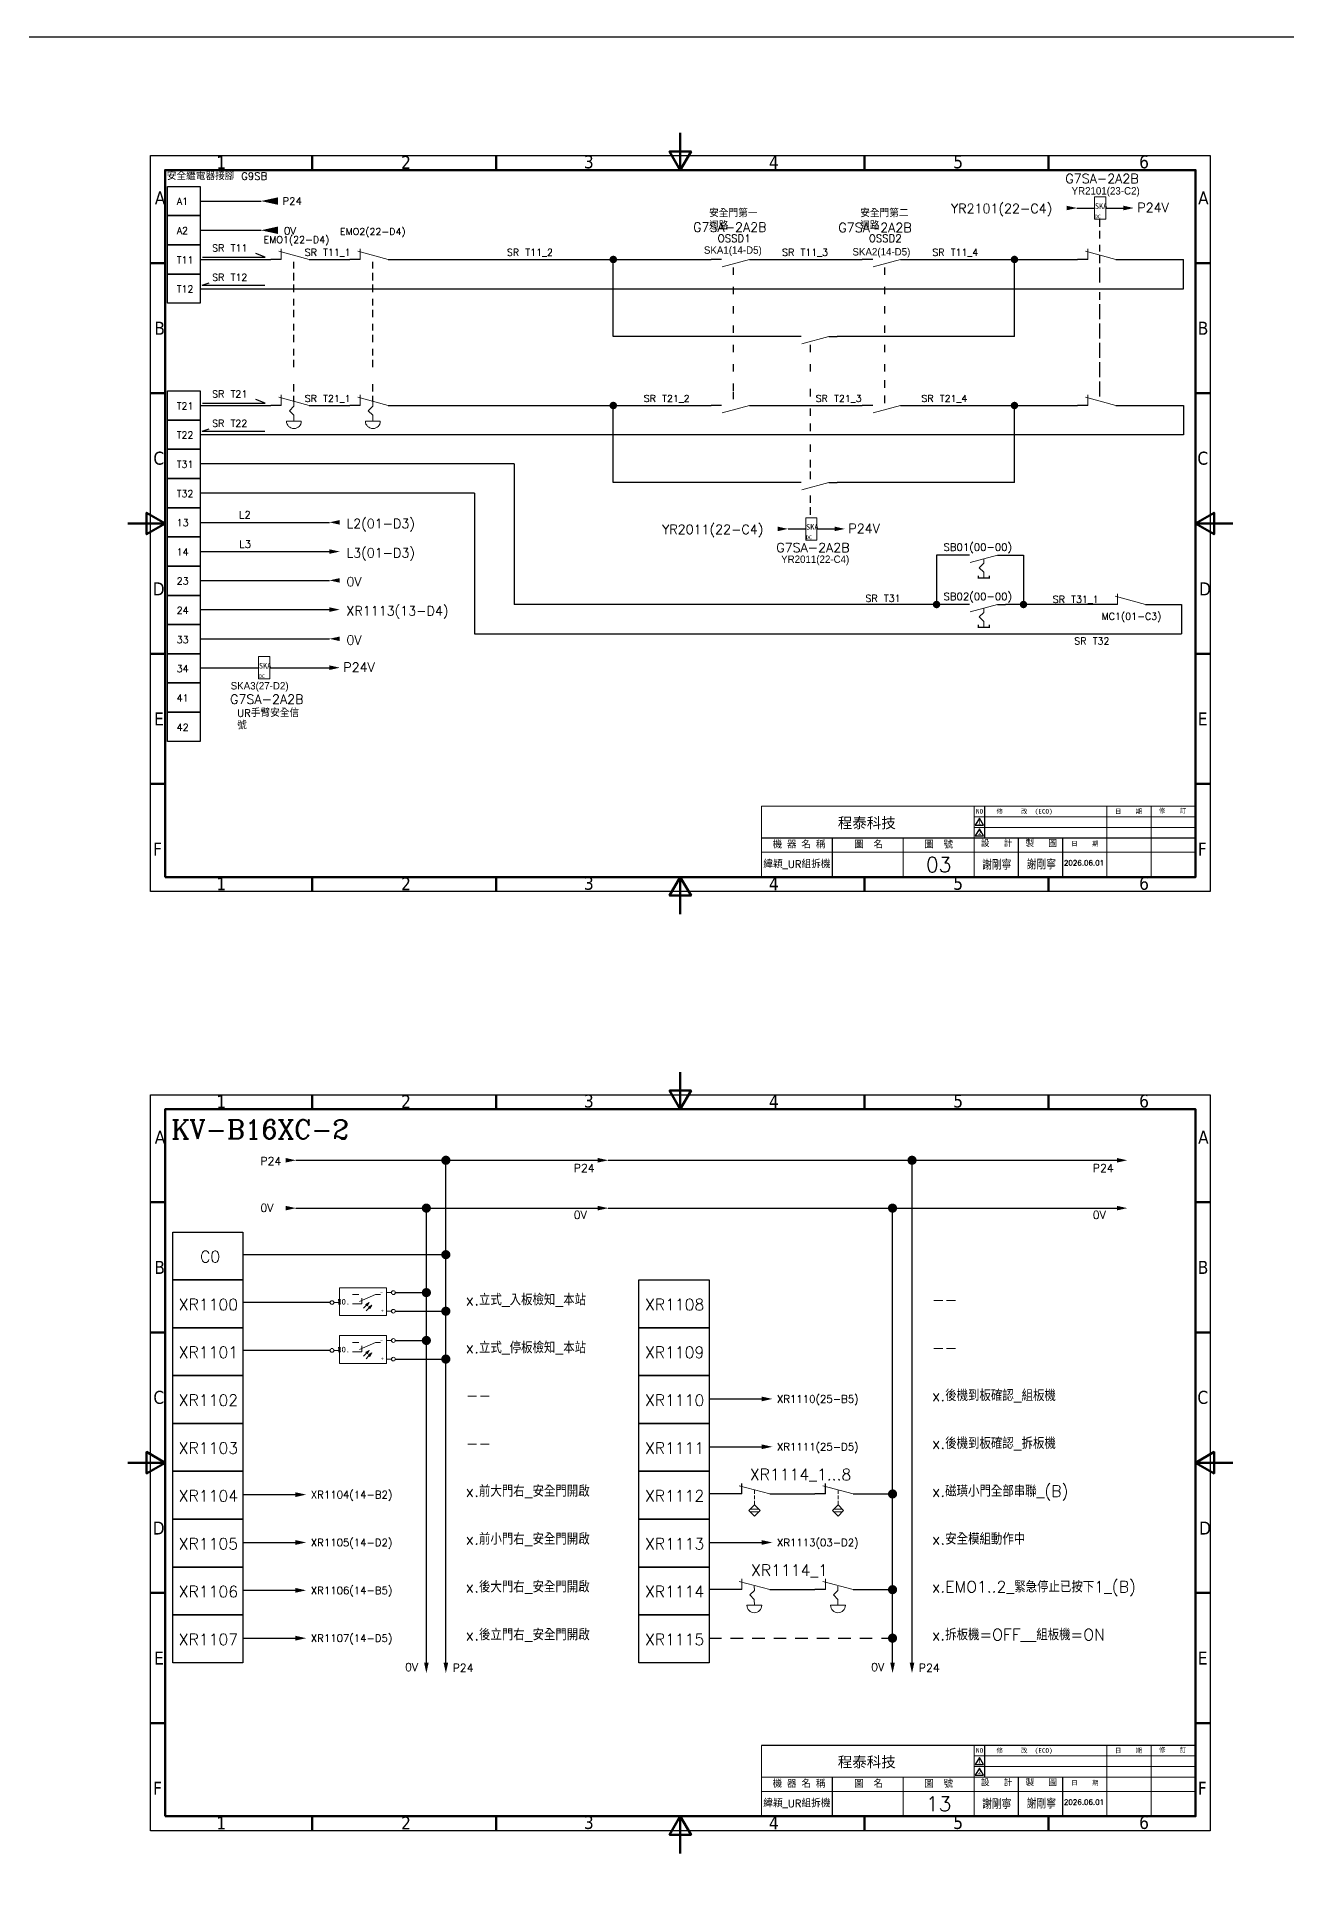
# Model space of a CAD drawing. Header units: millimetres. Extents: x -782 to 3702, y -797 to 1013.
# Drawn here: x 704.1 to 1039.9, y 285.3 to 781.2 of the extents above; entities that cross this region are included whole.
import ezdxf

# ---------------------------------------------------------------- set-up
doc = ezdxf.new("R2010")
doc.units = ezdxf.units.MM
for name, color, linetype in [('5', 7, 'Continuous'), ('MAIN', 7, 'Continuous'), ('TEXT', 7, 'Continuous')]:
    doc.layers.add(name, color=color, linetype=linetype)
doc.layers.add('圖框 (ISO)', color=7, linetype='Continuous', lineweight=70)
doc.styles.add('CHINESE', font='complex.shx', dxfattribs={"bigfont": 'chineset.shx'})
doc.styles.add('RUBONM', font='COMPLEX.shx', dxfattribs={"bigfont": 'chineset.shx'})
doc.styles.get("Standard").update_dxf_attribs({"font": 'txt.shx', "height": 2, "bigfont": 'chineset.shx'})
doc.styles.add('STYLE1', font='', dxfattribs={"height": 30})
doc.styles.add('符號名稱2.0', font='kaiu.ttf', dxfattribs={"height": 2})
doc.styles.add('符號字型1.0', font='kaiu.ttf', dxfattribs={"height": 1})
doc.styles.add('註記文字 (ISO)', font='tahoma.ttf')
doc.styles.get('STYLE1').set_extended_font_data('MingLiU')

# ---------------------------------------------------------------- blocks, each defined once
blk = doc.blocks.new('箭號')
at = {"layer": 'MAIN'}
blk.add_lwpolyline([(0, 0, 2, 0, 0), (0, -4.55, 0, 0, 0)], format="xyseb", dxfattribs=at)
blk = doc.blocks.new('A$C22F94081')
at = {"color": 0, "linetype": 'ByBlock', "lineweight": 13}
for p, q in [((15.17, 1.32), (2.5, 1.32)), ((2.5, 1.32), (2.5, -6.18)), ((15.17, -6.18), (15.17, 1.32)), ((16.5, 0), (15.17, 0)), ((1, -2.66), (2.5, -2.66)), ((7.71, -0.52), (6.02, -0.52)), ((8.52, -3.02), (6.02, -3.02)), ((12.21, -0.52), (7.89, -2.39)), ((8.52, -1.46), (8.52, -3.02)), ((9.51, -3.64), (8.94, -4.21)), ((9.79, -3.36), (9.51, -3.64)), ((10.5, -2.65), (9.58, -3.15)), ((10, -3.57), (9.58, -3.15)), ((10.21, -4.35), (9.65, -4.91)), ((10.5, -2.65), (9.79, -3.36)), ((9.79, -3.36), (9.93, -3.5)), ((9.93, -3.5), (10, -3.57)), ((10.5, -2.65), (10, -3.57)), ((10.5, -4.06), (10.21, -4.35)), ((11.2, -3.36), (10.28, -3.85)), ((10.71, -4.28), (10.28, -3.85)), ((11.2, -3.36), (10.5, -4.06)), ((10.5, -4.06), (10.64, -4.21)), ((10.64, -4.21), (10.71, -4.28)), ((11.2, -3.36), (10.71, -4.28)), ((12.21, -0.52), (13.52, -0.52)), ((2.5, -6.18), (15.17, -6.18)), ((16.5, -5), (15.17, -5))]:
    blk.add_line(p, q, dxfattribs=at)
for centre in [(17, 0), (0.5, -2.66), (17, -5)]:
    blk.add_circle(centre, 0.5, dxfattribs=at)
for points in [[(10.5, -2.65), (10, -3.57), (9.58, -3.15)], [(11.2, -3.36), (10.71, -4.28), (10.28, -3.85)]]:
    blk.add_solid(points, dxfattribs=at)
at = {"color": 0, "linetype": 'ByBlock', "lineweight": 13, "style": '符號字型1.0'}
for s, p in [('_', (13.44, 0.21)), ('+', (13.61, -5.4))]:
    blk.add_text(s, height=1, dxfattribs=at).set_placement(p)
at = {"ltscale": 2, "insert": (5.34, -1.71), "char_height": 1.5, "width": 2.0159, "attachment_point": 3}
blk.add_mtext('{\\fDFKai-SB|b0|i0|c136|p65;NO.}', dxfattribs=at)
blk = doc.blocks.new('A$C0CEA0B25')
for p, q in [((6.1, 203.9), (290.9, 203.9)), ((6.1, 6.1), (6.1, 203.9)), ((290.9, 203.9), (290.9, 6.1)), ((290.9, 6.1), (6.1, 6.1))]:
    blk.add_line(p, q)
at = {"const_width": 0.286}
for points in [[(170.31, 29.05), (287, 29.05)], [(170.31, 29.05), (170.31, 10)], [(227.47, 29.05), (227.47, 10)], [(227.47, 26.19), (287, 26.19)], [(230.32, 29.05), (230.32, 20.48)], [(263.19, 29.05), (263.19, 10)], [(275.09, 29.05), (275.09, 10)], [(170.31, 20.48), (287, 20.48)], [(189.36, 20.48), (189.36, 10)], [(208.41, 20.48), (208.41, 10)], [(227.47, 23.34), (287, 23.34)], [(239.37, 20.48), (239.37, 10)], [(251.28, 20.48), (251.28, 10)], [(170.31, 16.67), (287, 16.67)], [(170.31, 10), (287, 10)]]:
    blk.add_lwpolyline(points, dxfattribs=at)
at = {"layer": '5'}
for points in [[(229.98, 23.91), (228.9, 25.79), (227.81, 23.91)], [(229.98, 21.05), (228.9, 22.93), (227.81, 21.05)]]:
    blk.add_lwpolyline(points, close=True, dxfattribs=at)
at = {"layer": '圖框 (ISO)'}
for p, q in [((49.5, 200), (49.5, 203.9)), ((99, 200), (99, 203.9)), ((198, 200), (198, 203.9)), ((247.5, 200), (247.5, 203.9)), ((10, 175), (6.1, 175)), ((287, 175), (290.9, 175)), ((10, 140), (6.1, 140)), ((287, 140), (290.9, 140)), ((10, 70), (6.1, 70)), ((287, 70), (290.9, 70)), ((10, 35), (6.1, 35)), ((287, 35), (290.9, 35)), ((49.5, 10), (49.5, 6.1)), ((49.5, 6.1), (49.5, 10)), ((99, 10), (99, 6.1)), ((198, 10), (198, 6.1)), ((247.5, 10), (247.5, 6.1))]:
    blk.add_line(p, q, dxfattribs=at)
at = {"layer": '圖框 (ISO)', "flags": 128}
for points in [[(148.5, 210), (148.5, 200), (145.61, 205), (151.39, 205), (148.5, 200)], [(10, 10), (10, 200), (287, 200), (287, 10), (10, 10)], [(0, 105), (10, 105), (5, 107.89), (5, 102.11), (10, 105)], [(297, 105), (287, 105), (292, 107.89), (292, 102.11), (287, 105)], [(148.5, 0), (148.5, 10), (145.61, 5), (151.39, 5), (148.5, 10)]]:
    blk.add_lwpolyline(points, dxfattribs=at)
at = {"layer": '5'}
for s, height, style, p in [('NO', 1.238, 'STYLE1', (227.98, 27.05)), ('1', 1.14, 'STYLE1', (228.5, 24.17)), ('修     改  (ECO)', 1.2383, 'STYLE1', (233.51, 27.05)), ('日    期', 1.238, 'STYLE1', (265.33, 27.05)), ('修    訂', 1.238, 'STYLE1', (277.17, 27.21)), ('2', 1.14, 'STYLE1', (228.5, 21.31)), ('設   計', 1.705, 'RUBONM', (229.32, 18.12)), ('製   圖', 1.705, 'RUBONM', (241.32, 18.12)), ('機 器 名 稱', 1.905, 'RUBONM', (173.3, 17.71)), ('圖  名', 1.905, 'RUBONM', (195.24, 17.71)), ('圖  號', 1.905, 'RUBONM', (214.09, 17.71)), ('日    期', 1.238, 'STYLE1', (253.59, 18.36))]:
    blk.add_text(s, height=height, dxfattribs=dict(at, style=style)).set_placement(p)
at = {"layer": 'TEXT', "style": 'STYLE1'}
blk.add_text('程泰科技', height=2.858, dxfattribs=at).set_placement((190.84, 23.14))
at = {"layer": '圖框 (ISO)', "char_height": 3.5, "attachment_point": 7, "style": '註記文字 (ISO)'}
for s, insert in [('1', (23.78, 200.33)), ('2', (73.44, 200.33)), ('3', (122.6, 200.4)), ('4', (172.33, 200.33)), ('5', (221.88, 200.4)), ('6', (271.85, 200.4)), ('A', (7.21, 190.75)), ('A', (287.71, 190.75)), ('B', (7.11, 155.75)), ('B', (287.62, 155.75)), ('C', (6.83, 120.75)), ('C', (287.5, 120.75)), ('D', (6.67, 85.69)), ('D', (287.97, 85.69)), ('E', (7.04, 50.75)), ('E', (287.62, 50.75)), ('F', (6.77, 15.75)), ('F', (287.64, 15.75)), ('1', (23.78, 6.43)), ('2', (73.44, 6.43)), ('3', (122.6, 6.5)), ('4', (172.33, 6.43)), ('5', (221.88, 6.5)), ('6', (271.85, 6.5))]:
    blk.add_mtext(s, dxfattribs=dict(at, insert=insert))
blk = doc.blocks.new('圖框1')
blk.add_blockref('A$C0CEA0B25', (0, 0))
at = {"color": 7, "ltscale": 2, "insert": (179.84, 13.33), "char_height": 2, "attachment_point": 5}
blk.add_mtext_dynamic_manual_height_columns('緯穎_UR組拆機', width=19.0512, gutter_width=10, heights=[0], dxfattribs=at)
at = {"ltscale": 2, "attachment_point": 1}
for s, insert, char_height in [('謝剛寧', (229.64, 14.49), 2.5), ('謝剛寧', (241.61, 14.58), 2.5), ('2026.06.01', (251.63, 14.49), 1.4)]:
    blk.add_mtext(s, dxfattribs=dict(at, insert=insert, char_height=char_height))
blk = doc.blocks.new('A$C5466581D')
at = {"color": 0, "linetype": 'ByBlock'}
for p, q in [((2.81, 0), (0, 0)), ((10.31, 0), (12.5, 0))]:
    blk.add_line(p, q, dxfattribs=at)
at = {"color": 0, "linetype": 'ByBlock', "lineweight": 13}
for p, q in [((10.31, 0), (2.12, 2.21)), ((2.81, 0), (2.81, 2.89)), ((6.18, 0.96), (6.19, -0.19)), ((4.19, -4.19), (8.19, -4.19)), ((6.19, -0.19), (4.97, -1.39)), ((4.97, -1.39), (6.18, -2.6)), ((6.18, -2.6), (6.19, -4.19))]:
    blk.add_line(p, q, dxfattribs=at)
blk.add_arc((6.19, -4.19), 2, 180, 0, dxfattribs=at)
blk = doc.blocks.new('A$C77B46453')
at = {"color": 0, "linetype": 'ByBlock'}
for p, q in [((2.81, 0), (0, 0)), ((10.31, 0), (12.5, 0))]:
    blk.add_line(p, q, dxfattribs=at)
at = {"color": 0, "linetype": 'ByBlock', "lineweight": 13}
for p, q in [((10.31, 0), (2.12, 2.21)), ((2.81, 0), (2.81, 2.89))]:
    blk.add_line(p, q, dxfattribs=at)
blk = doc.blocks.new('A$C70A2507C')
at = {"color": 0, "linetype": 'ByBlock'}
for p, q in [((2.81, 0), (0, 0)), ((10.31, 0), (12.5, 0))]:
    blk.add_line(p, q, dxfattribs=at)
at = {"color": 0, "linetype": 'ByBlock', "lineweight": 13}
for p, q in [((10.31, 0), (2.97, -1.98)), ((6.65, -2.15), (5.43, -3.35)), ((5.43, -3.35), (6.64, -4.56)), ((6.64, -0.99), (6.65, -2.15)), ((6.64, -4.56), (6.65, -6.15))]:
    blk.add_line(p, q, dxfattribs=at)
at = {"color": 0, "linetype": 'ByBlock', "lineweight": 13, "const_width": 0.35}
blk.add_lwpolyline([(8.15, -5.45), (8.15, -6.15), (5.15, -6.15), (5.15, -5.45)], dxfattribs=at)
blk = doc.blocks.new('A$C6B164883')
at = {"color": 0, "linetype": 'ByBlock'}
for p, q in [((0, 0), (4.75, 0)), ((7.75, 0), (12.5, 0))]:
    blk.add_line(p, q, dxfattribs=at)
at = {"color": 0, "linetype": 'ByBlock', "lineweight": 13}
for p, q in [((7.75, 3), (4.75, 3)), ((4.75, 3), (4.75, -3)), ((7.75, -3), (7.75, 3)), ((4.75, -3), (7.75, -3))]:
    blk.add_line(p, q, dxfattribs=at)
at = {"color": 0, "linetype": 'ByBlock', "lineweight": -2, "insert": (4.84, 1.28), "char_height": 1.5, "attachment_point": 1, "style": '符號名稱2.0'}
blk.add_mtext('SKA', dxfattribs=at)
at = {"color": 0, "linetype": 'ByBlock', "lineweight": -2, "insert": (4.85, -1.77), "char_height": 1, "width": 7.0222, "attachment_point": 1, "style": '符號名稱2.0'}
blk.add_mtext('DC', dxfattribs=at)
blk = doc.blocks.new('A$C2EAA752C')
at = {"color": 0, "linetype": 'ByBlock'}
for p, q in [((2.81, 0), (0, 0)), ((10.31, 0), (12.5, 0))]:
    blk.add_line(p, q, dxfattribs=at)
at = {"color": 0, "linetype": 'ByBlock', "lineweight": 13}
blk.add_line((10.31, 0), (2.97, -1.98), dxfattribs=at)
blk = doc.blocks.new('連接點')
at = {"const_width": 1}
blk.add_lwpolyline([(0, 0.5, -1), (0, -0.5, -1)], format="xyb", close=True, dxfattribs=at)
blk = doc.blocks.new('A$C1D6B3A06')
at = {"color": 0, "linetype": 'ByBlock'}
for p, q in [((2.81, 0), (0, 0)), ((10.31, 0), (12.5, 0))]:
    blk.add_line(p, q, dxfattribs=at)
at = {"color": 0, "linetype": 'ByBlock', "lineweight": 13}
for p, q in [((10.31, 0), (2.12, 2.21)), ((6.22, 0.06), (6.22, 1.11)), ((6.22, -2.94), (4.72, -4.44)), ((4.72, -4.44), (6.22, -5.94)), ((5.09, -4.07), (7.34, -4.07)), ((5.09, -4.82), (7.34, -4.82)), ((6.22, -1.44), (6.22, -0.39)), ((6.22, -2.94), (6.22, -1.89)), ((7.72, -4.44), (6.22, -2.94)), ((6.22, -5.94), (7.72, -4.44))]:
    blk.add_line(p, q, dxfattribs=at)
at = {"ltscale": 2}
blk.add_line((2.81, 0), (2.81, 2.85), dxfattribs=at)

msp = doc.modelspace()

# ---------------------------------------------------------------- linework, layer by layer
for p, q in [((747.91, 737.11), (764.31, 737.11)), ((996.14, 735.24), (996.14, 735.24)), ((747.91, 729.26), (764.31, 729.26)), ((989.83, 730.21), (989.83, 732.24)), ((989.83, 727.04), (989.83, 729.07)), ((989.83, 723.58), (989.83, 725.39)), ((747.91, 721.41), (766.95, 721.41)), ((773.13, 718.97), (773.13, 720.77)), ((779.45, 721.41), (788.18, 721.41)), ((794.36, 718.97), (794.36, 720.77)), ((800.68, 721.41), (872.31, 721.41)), ((872.31, 721.41), (885.33, 721.41)), ((891.37, 717.24), (891.37, 719.27)), ((931.98, 717.24), (931.98, 719.27)), ((989.83, 720.41), (989.83, 722.44)), ((989.83, 717.24), (989.83, 719.27)), ((996.3, 721.41), (1004.51, 721.41)), ((1004.51, 721.41), (1012.32, 721.41)), ((1012.32, 713.56), (1012.32, 721.41)), ((773.13, 715.8), (773.13, 717.82)), ((773.13, 712.63), (773.13, 714.65)), ((794.36, 715.8), (794.36, 717.82)), ((794.36, 712.63), (794.36, 714.65)), ((989.83, 715.22), (989.83, 717.24)), ((747.91, 713.56), (1012.32, 713.56)), ((773.13, 709.07), (773.13, 710.87)), ((794.36, 709.07), (794.36, 710.87)), ((891.37, 712.05), (891.37, 714.08)), ((931.98, 712.05), (931.98, 714.08)), ((989.83, 710.56), (989.83, 712.58)), ((989.83, 707.39), (989.83, 709.41)), ((773.13, 705.9), (773.13, 707.92)), ((794.36, 705.9), (794.36, 707.92)), ((891.37, 706.85), (891.37, 708.88)), ((931.98, 706.85), (931.98, 708.88)), ((989.83, 705.36), (989.83, 707.39)), ((989.83, 702.19), (989.83, 704.22)), ((773.13, 702.33), (773.13, 704.14)), ((773.13, 699.17), (773.13, 701.19)), ((794.36, 702.33), (794.36, 704.14)), ((794.36, 699.17), (794.36, 701.19)), ((891.37, 701.66), (891.37, 703.69)), ((931.98, 701.66), (931.98, 703.69)), ((989.83, 700.17), (989.83, 702.19)), ((773.13, 695.6), (773.13, 697.41)), ((773.13, 692.43), (773.13, 694.46)), ((794.36, 695.6), (794.36, 697.41)), ((794.36, 692.43), (794.36, 694.46)), ((891.37, 696.46), (891.37, 698.49)), ((912, 696.46), (912, 698.49)), ((931.98, 696.46), (931.98, 698.49)), ((989.83, 697), (989.83, 699.02)), ((989.83, 694.97), (989.83, 697)), ((891.37, 691.27), (891.37, 693.3)), ((912, 691.27), (912, 693.3)), ((931.98, 691.27), (931.98, 693.3)), ((989.83, 691.8), (989.83, 693.83)), ((989.83, 689.78), (989.83, 691.8)), ((773.13, 685.91), (773.13, 687.94)), ((773.13, 683.28), (773.13, 684.77)), ((794.36, 685.91), (794.36, 687.94)), ((794.36, 683.28), (794.36, 684.77)), ((891.37, 686.07), (891.37, 688.1)), ((891.37, 683.84), (891.37, 685.87)), ((912, 684.57), (912, 686.6)), ((931.98, 686.93), (931.98, 688.96)), ((931.98, 682.83), (931.98, 684.86)), ((989.83, 686.61), (989.83, 688.63)), ((989.83, 684.58), (989.83, 686.61)), ((747.91, 682.16), (766.95, 682.16)), ((779.45, 682.16), (788.18, 682.16)), ((800.68, 682.16), (872.31, 682.16)), ((872.31, 682.16), (885.33, 682.16)), ((912, 679.38), (912, 681.4)), ((996.3, 682.16), (1004.51, 682.16)), ((1004.51, 682.16), (1012.32, 682.16)), ((1012.32, 682.16), (1012.32, 674.31)), ((912, 675.27), (912, 677.3)), ((912, 669.68), (912, 671.71)), ((912, 665.54), (912, 667.57)), ((912, 662.39), (912, 664.42)), ((912, 655.97), (912, 657.99)), ((912, 652.82), (912, 654.85)), ((747.91, 650.76), (782.69, 650.76)), ((917.86, 649), (917.86, 649)), ((747.91, 642.91), (782.69, 642.91)), ((747.91, 635.16), (782.69, 635.16)), ((747.91, 627.31), (782.69, 627.31)), ((951.96, 628.68), (832.39, 628.68)), ((991.77, 628.68), (964.46, 628.68)), ((1004.27, 628.68), (1011.73, 628.68)), ((1011.73, 628.68), (1011.73, 620.83)), ((923.79, 620.83), (1011.73, 620.83)), ((747.91, 619.46), (782.69, 619.46)), ((747.91, 611.7), (758.89, 611.7)), ((771.39, 611.7), (782.69, 611.7)), ((773.71, 479.31), (854.85, 479.31)), ((814, 344.27), (814, 479.31)), ((857.64, 479.31), (994.39, 479.31)), ((939.32, 344.27), (939.32, 479.31)), ((773.71, 466.45), (854.85, 466.45)), ((808.76, 344.27), (808.76, 466.45)), ((857.64, 466.45), (994.39, 466.45)), ((934.09, 344.27), (934.09, 466.45))]:
    msp.add_line(p, q)
at = {"ltscale": 2}
for p, q in [((748.57, 722.02), (765.44, 722.02)), ((765.44, 722.02), (762.9, 723.05)), ((748.48, 714.51), (750.34, 715.15)), ((748.48, 714.51), (750.34, 715.15)), ((748.48, 714.51), (765.35, 714.51)), ((748.48, 714.51), (765.35, 714.51)), ((748.57, 682.77), (765.44, 682.77)), ((765.44, 682.77), (762.9, 683.81)), ((748.48, 675.26), (750.34, 675.9)), ((748.48, 675.26), (750.34, 675.9)), ((748.48, 675.26), (765.35, 675.26)), ((748.48, 675.26), (765.35, 675.26)), ((814, 453.94), (759.44, 453.94)), ((800.39, 443.74), (808.76, 443.74)), ((782.89, 441.08), (759.44, 441.08)), ((800.39, 438.74), (814, 438.74)), ((782.89, 428.22), (759.44, 428.22)), ((800.39, 430.88), (808.76, 430.88)), ((800.39, 425.88), (814, 425.88)), ((884.77, 415.17), (898.87, 415.17)), ((884.77, 402.31), (898.87, 402.31)), ((759.44, 389.45), (773.54, 389.45)), ((890.74, 389.63), (884.77, 389.63)), ((925.72, 389.63), (934.09, 389.63)), ((759.44, 376.59), (773.54, 376.59)), ((884.77, 376.59), (898.87, 376.59)), ((759.44, 363.73), (773.54, 363.73)), ((890.74, 363.91), (884.77, 363.91)), ((925.72, 363.91), (934.09, 363.91)), ((759.44, 350.87), (773.54, 350.87)), ((884.77, 350.87), (888.13, 350.87)), ((890.55, 350.87), (893.92, 350.87)), ((896.34, 350.87), (899.71, 350.87)), ((902.13, 350.87), (905.5, 350.87)), ((907.92, 350.87), (911.29, 350.87)), ((913.71, 350.87), (917.08, 350.87)), ((919.5, 350.87), (922.86, 350.87)), ((925.28, 350.87), (928.65, 350.87)), ((931.07, 350.87), (934.09, 350.87))]:
    msp.add_line(p, q, dxfattribs=at)
at = {"color": 7, "ltscale": 2}
for p, q in [((859.01, 700.71), (859.01, 721.41)), ((897.83, 721.41), (925.94, 721.41)), ((938.44, 721.41), (983.8, 721.41)), ((966.86, 700.71), (966.86, 721.41)), ((906.69, 700.71), (859.01, 700.71)), ((966.86, 700.71), (919.19, 700.71)), ((859.01, 661.46), (859.01, 682.16)), ((897.83, 682.16), (925.94, 682.16)), ((938.44, 682.16), (983.8, 682.16)), ((966.86, 661.46), (966.86, 682.16)), ((1012.32, 674.31), (747.91, 674.31)), ((832.39, 666.46), (747.91, 666.46)), ((832.39, 666.46), (832.39, 628.68)), ((906.69, 661.46), (859.01, 661.46)), ((966.86, 661.46), (919.19, 661.46)), ((821.72, 658.61), (747.91, 658.61)), ((821.72, 658.61), (821.72, 620.83)), ((951.96, 641.92), (945.91, 641.92)), ((945.91, 641.92), (945.91, 628.68)), ((964.46, 641.92), (969.29, 641.92)), ((969.29, 641.92), (969.29, 628.68)), ((821.72, 620.83), (923.79, 620.83)), ((903.24, 389.63), (913.22, 389.63)), ((903.24, 363.91), (913.22, 363.91))]:
    msp.add_line(p, q, dxfattribs=at)
at = {"ltscale": 2}
msp.add_lwpolyline([(32.39, 781.23), (3435.22, 781.23), (3435.22, 9.94), (32.39, 9.94)], close=True, dxfattribs=at)
for points in [[(739.2, 741.04), (747.91, 741.04), (747.91, 733.19), (739.2, 733.19)], [(739.2, 733.19), (747.91, 733.19), (747.91, 725.34), (739.2, 725.34)], [(739.2, 725.34), (747.91, 725.34), (747.91, 717.49), (739.2, 717.49)], [(739.2, 717.49), (747.91, 717.49), (747.91, 709.64), (739.2, 709.64)], [(739.2, 686.09), (747.91, 686.09), (747.91, 678.24), (739.2, 678.24)], [(739.2, 678.24), (747.91, 678.24), (747.91, 670.39), (739.2, 670.39)], [(739.2, 670.39), (747.91, 670.39), (747.91, 662.54), (739.2, 662.54)], [(739.2, 662.54), (747.91, 662.54), (747.91, 654.69), (739.2, 654.69)], [(739.2, 654.69), (747.91, 654.69), (747.91, 646.84), (739.2, 646.84)], [(739.2, 646.84), (747.91, 646.84), (747.91, 638.99), (739.2, 638.99)], [(739.2, 638.99), (747.91, 638.99), (747.91, 631.14), (739.2, 631.14)], [(739.2, 631.14), (747.91, 631.14), (747.91, 623.29), (739.2, 623.29)], [(739.2, 623.29), (747.91, 623.29), (747.91, 615.44), (739.2, 615.44)], [(739.2, 615.44), (747.91, 615.44), (747.91, 607.59), (739.2, 607.59)], [(739.2, 607.59), (747.91, 607.59), (747.91, 599.74), (739.2, 599.74)], [(739.2, 599.74), (747.91, 599.74), (747.91, 591.89), (739.2, 591.89)], [(740.59, 460.02), (759.44, 460.02), (759.44, 447.16), (740.59, 447.16)], [(740.59, 447.16), (759.44, 447.16), (759.44, 434.3), (740.59, 434.3)], [(865.92, 447.16), (884.77, 447.16), (884.77, 434.3), (865.92, 434.3)], [(740.59, 434.3), (759.44, 434.3), (759.44, 421.44), (740.59, 421.44)], [(865.92, 434.3), (884.77, 434.3), (884.77, 421.44), (865.92, 421.44)], [(740.59, 421.44), (759.44, 421.44), (759.44, 408.58), (740.59, 408.58)], [(865.92, 421.44), (884.77, 421.44), (884.77, 408.58), (865.92, 408.58)], [(740.59, 408.58), (759.44, 408.58), (759.44, 395.72), (740.59, 395.72)], [(865.92, 408.58), (884.77, 408.58), (884.77, 395.72), (865.92, 395.72)], [(740.59, 395.72), (759.44, 395.72), (759.44, 382.86), (740.59, 382.86)], [(865.92, 395.72), (884.77, 395.72), (884.77, 382.86), (865.92, 382.86)], [(740.59, 382.86), (759.44, 382.86), (759.44, 370), (740.59, 370)], [(865.92, 382.86), (884.77, 382.86), (884.77, 370), (865.92, 370)], [(740.59, 370), (759.44, 370), (759.44, 357.14), (740.59, 357.14)], [(865.92, 370), (884.77, 370), (884.77, 357.14), (865.92, 357.14)], [(740.59, 357.14), (759.44, 357.14), (759.44, 344.27), (740.59, 344.27)], [(865.92, 357.14), (884.77, 357.14), (884.77, 344.27), (865.92, 344.27)]]:
    msp.add_lwpolyline(points, close=True)
for points, const_width in [([(945.91, 629.18, -1), (945.91, 628.18, -1)], 1), ([(969.29, 629.18, -1), (969.29, 628.18, -1)], 1), ([(813.38, 479.31, 1), (814.61, 479.31, 1)], 1.23), ([(938.71, 479.31, 1), (939.94, 479.31, 1)], 1.23), ([(808.14, 466.45, 1), (809.37, 466.45, 1)], 1.23), ([(808.14, 466.45, 1), (809.37, 466.45, 1)], 1.23), ([(933.47, 466.45, 1), (934.7, 466.45, 1)], 1.23), ([(813.38, 453.94, 1), (814.61, 453.94, 1)], 1.23), ([(808.14, 443.74, 1), (809.37, 443.74, 1)], 1.23), ([(813.38, 438.74, 1), (814.61, 438.74, 1)], 1.23), ([(808.14, 430.88, 1), (809.37, 430.88, 1)], 1.23), ([(813.38, 425.88, 1), (814.61, 425.88, 1)], 1.23), ([(933.47, 389.63, 1), (934.7, 389.63, 1)], 1.23), ([(933.47, 363.91, 1), (934.7, 363.91, 1)], 1.23), ([(933.47, 350.87, 1), (934.7, 350.87, 1)], 1.23)]:
    msp.add_lwpolyline(points, format="xyb", close=True, dxfattribs=dict(const_width=const_width))

# ---------------------------------------------------------------- block references
at = {"color": 7, "ltscale": 2}
for p in [(728.53, 545.44), (728.53, 293.03)]:
    msp.add_blockref('圖框1', p, dxfattribs=at)
for p, xscale, yscale, zscale, rotation in [((980.85, 735.24), 0.6143999999912921, 0.6143999999912921, 0.6144000000000003, 90), ((996.14, 735.24), 0.6143999999912921, 0.6143999999912921, 0.6144000000000003, 90), ((785.48, 650.76), 0.6143999999912921, 0.6143999999912921, 0.6144000000000003, 270), ((903.18, 649), 0.6143999999912921, 0.6143999999912921, 0.6144000000000003, 90), ((918.48, 649), 0.6143999999912921, 0.6143999999912921, 0.6144000000000003, 90), ((782.69, 642.91), 0.6143999999912921, 0.6143999999912921, 0.6144000000000003, 90), ((785.48, 635.16), 0.6143999999912921, 0.6143999999912921, 0.6144000000000003, 270), ((782.69, 627.31), 0.6143999999912921, 0.6143999999912921, 0.6144000000000003, 90), ((785.48, 619.46), 0.6143999999912921, 0.6143999999912921, 0.6144000000000003, 270), ((782.69, 611.7), 0.6143999999912921, 0.6143999999912921, 0.6144000000000003, 90), ((770.91, 479.31), 0.6143999999999892, 0.6143999999999892, 0.6143999999999892, 90), ((854.85, 479.31), 0.6143999999999892, 0.6143999999999892, 0.6143999999999892, 90), ((994.39, 479.31), 0.6143999999999892, 0.6143999999999892, 0.6143999999999892, 90), ((770.91, 466.45), 0.6143999999999892, 0.6143999999999892, 0.6143999999999892, 90), ((854.85, 466.45), 0.6143999999999892, 0.6143999999999892, 0.6143999999999892, 90), ((994.39, 466.45), 0.6143999999999892, 0.6143999999999892, 0.6143999999999892, 90)]:
    msp.add_blockref('箭號', p, dxfattribs=dict(xscale=xscale, yscale=yscale, zscale=zscale, rotation=rotation))
for name, p in [('A$C6B164883', (983.64, 735.24)), ('A$C77B46453', (766.95, 721.41)), ('A$C77B46453', (788.18, 721.41)), ('A$C77B46453', (983.8, 721.41)), ('連接點', (859.01, 721.41)), ('A$C2EAA752C', (885.33, 721.41)), ('A$C2EAA752C', (925.94, 721.41)), ('連接點', (966.86, 721.41)), ('A$C2EAA752C', (906.69, 700.71)), ('A$C5466581D', (766.95, 682.16)), ('A$C5466581D', (788.18, 682.16)), ('A$C77B46453', (983.8, 682.16)), ('連接點', (859.01, 682.16)), ('A$C2EAA752C', (885.33, 682.16)), ('A$C2EAA752C', (925.94, 682.16)), ('連接點', (966.86, 682.16)), ('A$C2EAA752C', (906.69, 661.46)), ('A$C6B164883', (905.98, 649)), ('A$C70A2507C', (951.96, 641.92)), ('A$C77B46453', (991.77, 628.68)), ('A$C70A2507C', (951.96, 628.68)), ('A$C6B164883', (758.89, 611.7)), ('A$C22F94081', (782.89, 443.74)), ('A$C22F94081', (782.89, 430.88)), ('A$C1D6B3A06', (890.74, 389.63)), ('A$C1D6B3A06', (913.22, 389.63)), ('A$C5466581D', (890.74, 363.91)), ('A$C5466581D', (913.22, 363.91))]:
    msp.add_blockref(name, p)
at = {"xscale": 0.6143999999999892, "yscale": 0.6143999999999892, "zscale": 0.6143999999999892}
for p in [(808.76, 344.27), (814, 344.27), (934.09, 344.27), (939.32, 344.27)]:
    msp.add_blockref('箭號', p, dxfattribs=at)
at = {"layer": 'MAIN', "xscale": -1, "rotation": 270}
for p in [(768.86, 737.11), (768.86, 729.26)]:
    msp.add_blockref('箭號', p, dxfattribs=at)
at = {"layer": 'MAIN', "xscale": 0.6399999999998727, "yscale": 0.6399999999998727, "zscale": 0.6399999999998727, "rotation": 90}
for p in [(898.87, 415.17), (898.87, 402.31), (773.54, 389.45), (773.54, 376.59), (898.87, 376.59), (773.54, 363.73), (773.54, 350.87)]:
    msp.add_blockref('箭號', p, dxfattribs=at)

# ---------------------------------------------------------------- texts
for s, height, p in [('A1', 1.875, (741.64, 736.06)), ('A2', 1.875, (741.64, 728.21)), ('SR T11', 1.875, (751.17, 723.53)), ('SR T11_1', 1.875, (776.04, 722.36)), ('SR T11_2', 1.875, (830.4, 722.36)), ('SR T11_3', 1.875, (904.39, 722.36)), ('SR T11_4', 1.875, (944.76, 722.36)), ('T11', 1.875, (741.64, 720.36)), ('T12', 1.875, (741.64, 712.51)), ('SR T12', 1.875, (751.17, 715.68)), ('SR T21', 1.875, (751.17, 684.28)), ('SR T21_1', 1.875, (776.04, 683.11)), ('SR T21_2', 1.875, (867.18, 683.11)), ('SR T21_3', 1.875, (913.4, 683.11)), ('SR T21_4', 1.875, (941.83, 683.11)), ('T21', 1.875, (741.64, 681.11)), ('T22', 1.875, (741.64, 673.26)), ('SR T22', 1.875, (751.17, 676.43)), ('T31', 1.875, (741.64, 665.41)), ('T32', 1.875, (741.64, 657.56)), ('13', 1.875, (741.64, 649.72)), ('L2', 2, (758.39, 651.79)), ('L3', 2, (758.44, 643.9)), ('14', 1.875, (741.64, 641.87)), ('23', 1.875, (741.64, 634.02)), ('SR T31', 1.875, (926.8, 629.41)), ('SR T31_1', 1.875, (977.14, 629.15)), ('24', 1.875, (741.64, 626.17)), ('33', 1.875, (741.64, 618.32)), ('SR T32', 1.875, (982.93, 617.96)), ('34', 1.875, (741.64, 610.47)), ('41', 1.875, (741.64, 602.62)), ('42', 1.875, (741.64, 594.77)), ('C0', 3.072, (747.92, 451.87)), ('XR1100', 3.072, (742.21, 439.01)), ('x.立式_入板檢知_本站', 3.072, (819.35, 440.31)), ('XR1108', 3.072, (867.54, 439.01)), ('--', 3.072, (944.68, 440.31)), ('XR1101', 3.072, (742.21, 426.15)), ('x.立式_停板檢知_本站', 3.072, (819.35, 427.45)), ('XR1109', 3.072, (867.54, 426.15)), ('--', 3.072, (944.68, 427.45)), ('x.後機到板確認_組板機', 3.072, (944.68, 414.59)), ('XR1102', 3.072, (742.21, 413.29)), ('--', 3.072, (819.35, 414.59)), ('XR1110', 3.072, (867.54, 413.29)), ('XR1103', 3.072, (742.21, 400.43)), ('--', 3.072, (819.35, 401.73)), ('XR1111', 3.072, (867.54, 400.43)), ('x.後機到板確認_拆板機', 3.072, (944.68, 401.73)), ('x.前大門右_安全門開啟', 3.072, (819.35, 388.87)), ('XR1114_1...8', 3.072, (895.73, 393.32)), ('x.磁璜小門全部串聯_(B)', 3.072, (944.68, 388.87)), ('XR1104', 3.072, (742.21, 387.57)), ('XR1112', 3.072, (867.54, 387.57)), ('XR1105', 3.072, (742.21, 374.71)), ('x.前小門右_安全門開啟', 3.072, (819.35, 376.01)), ('XR1113', 3.072, (867.54, 374.71)), ('x.安全模組動作中', 3.072, (944.68, 376.01)), ('XR1114_1', 3.072, (896.06, 367.59)), ('XR1106', 3.072, (742.21, 361.85)), ('x.後大門右_安全門開啟', 3.072, (819.35, 363.15)), ('XR1114', 3.072, (867.54, 361.85)), ('x.EMO1..2_緊急停止已按下1_(B)', 3.072, (944.68, 363.15)), ('x.後立門右_安全門開啟', 3.072, (819.35, 350.29)), ('x.拆板機=OFF__組板機=ON', 3.072, (944.68, 350.29)), ('XR1107', 3.072, (742.21, 348.99)), ('XR1115', 3.072, (867.54, 348.99))]:
    msp.add_text(s, height=height).set_placement(p)
at = {"style": 'CHINESE'}
for s, height, p in [('EMO2(22-D4)', 1.875, (785.51, 727.99)), ('EMO1(22-D4)', 1.875, (764.99, 725.81)), ('MC1(01-C3)', 1.875, (990.28, 624.53)), ('P24', 2.15, (764.13, 478.02)), ('P24', 2.15, (848.38, 476.14)), ('P24', 2.15, (987.92, 476.14)), ('0V', 2.15, (764.13, 465.44)), ('0V', 2.15, (848.38, 463.56)), ('0V', 2.15, (987.92, 463.56)), ('0V', 2.15, (803.02, 342.03)), ('P24', 2.15, (815.82, 341.82)), ('0V', 2.15, (928.34, 342.03)), ('P24', 2.15, (941.15, 341.82))]:
    msp.add_text(s, height=height, dxfattribs=at).set_placement(p)
at = {"ltscale": 2, "char_height": 2, "attachment_point": 1}
for s, insert, width in [('安全繼電器接腳 G9SB', (738.98, 744.8), 27.6626), ('XR1110(25-B5)', (903.01, 416.16), 15.7373), ('XR1111(25-D5)', (903.01, 403.3), 15.7373), ('XR1104(14-B2)', (777.68, 390.44), 15.7373), ('XR1105(14-D2)', (777.68, 377.57), 15.7373), ('XR1113(03-D2)', (903.01, 377.57), 15.7373), ('XR1106(14-B5)', (777.68, 364.71), 15.7373), ('XR1107(14-D5)', (777.68, 351.85), 15.7373)]:
    msp.add_mtext(s, dxfattribs=dict(at, insert=insert, width=width))
at = {"attachment_point": 1}
for s, insert, char_height, width in [('G7SA-2A2B', (980.55, 744.4), 2.5, 4.1707), ('{\\fPMingLiU|b0|i0|c136|p18;YR2101(23-C2)}', (982.21, 740.86), 2, 7.8693), ('YR2101(22-C4)', (949.81, 736.35), 2.5, 4.4396), ('P24V', (999.88, 736.6), 2.5, 4.4396), ('G7SA-2A2B', (880.48, 731.34), 2.5, 4.1707), ('G7SA-2A2B', (919.52, 731.22), 2.5, 4.1707), ('{\\fPMingLiU|b0|i0|c136|p18;SKA1(14-D5)}', (883.37, 724.94), 2, 7.8693), ('{\\fPMingLiU|b0|i0|c136|p18;SKA2(14-D5)}', (923.31, 724.48), 2, 7.8693), ('L2(01-D3)', (787.27, 651.67), 2.5, 4.4396), ('YR2011(22-C4)', (872.14, 650.11), 2.5, 4.4396), ('P24V', (922.21, 650.36), 2.5, 4.4396), ('G7SA-2A2B', (902.82, 645.21), 2.5, 4.1707), ('SB01(00-00)', (947.77, 645.1), 2, 7.1922), ('L3(01-D3)', (787.27, 643.82), 2.5, 4.4396), ('{\\fPMingLiU|b0|i0|c136|p18;YR2011(22-C4)}', (904.13, 641.85), 2, 7.8693), ('0V', (787.27, 636.07), 2.5, 4.4396), ('SB02(00-00)', (947.77, 631.85), 2, 7.1922), ('XR1113(13-D4)', (787.27, 628.22), 2.5, 4.4396), ('0V', (787.27, 620.37), 2.5, 4.4396), ('P24V', (786.42, 613.07), 2.5, 4.4396), ('{\\fPMingLiU|b0|i0|c136|p18;SKA3(27-D2)}', (756.16, 607.84), 2, 7.8693), ('G7SA-2A2B', (756, 604.47), 2.5, 4.1707)]:
    msp.add_mtext(s, dxfattribs=dict(at, insert=insert, char_height=char_height, width=width))
at = {"color": 7, "ltscale": 2, "char_height": 2, "attachment_point": 1}
for s, width, insert in [('安全門第一迴路', 14.0513, (884.77, 734.81)), ('安全門第二迴路', 14.0513, (925.39, 734.81)), ('OSSD1', 5.7141, (887.08, 728.09)), ('OSSD2', 5.7141, (927.7, 728.09)), ('UR手臂安全信號', 17.6778, (757.87, 600.5))]:
    msp.add_mtext_dynamic_manual_height_columns(s, width=width, gutter_width=10, heights=[0], dxfattribs=dict(at, insert=insert))
at = {"color": 7, "ltscale": 2, "char_height": 4, "width": 19.0512, "attachment_point": 5}
for s, insert in [('03', (946.47, 558.77)), ('13', (946.47, 306.36))]:
    msp.add_mtext(s, dxfattribs=dict(at, insert=insert))
at = {"insert": (740.17, 490.19), "char_height": 5.135, "width": 31.5193, "attachment_point": 1, "style": 'CHINESE'}
msp.add_mtext('KV-B16XC-2', dxfattribs=at)
at = {"layer": 'MAIN'}
for s, p in [('P24', (770.07, 736.11)), ('0V', (770.47, 728.1))]:
    msp.add_text(s, height=2, dxfattribs=at).set_placement(p)

doc.saveas('drawing.dxf')
